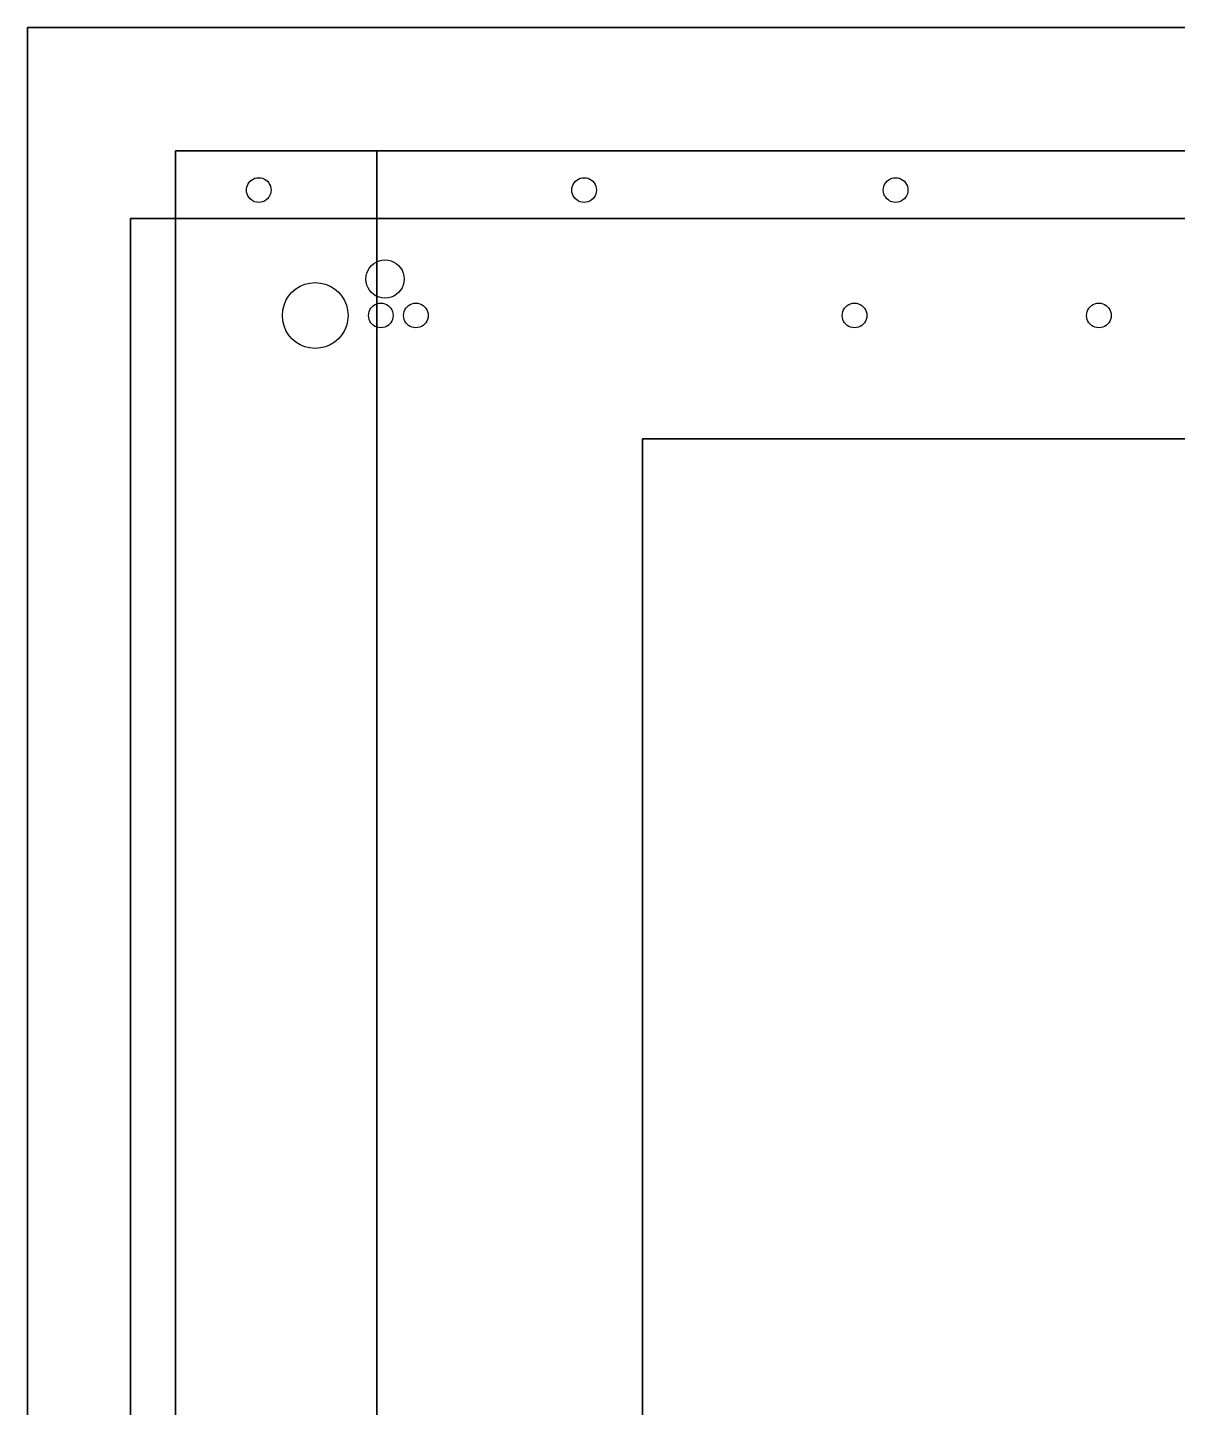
# Model space of a CAD drawing. Header units: metres. Extents: x 0 to 978, y 848 to 2000.
# Drawn here: x 0 to 146.4, y 1824.3 to 2000 of the extents above; entities that cross this region are included whole.
import ezdxf

# ---------------------------------------------------------------- set-up
doc = ezdxf.new("R2010")
doc.units = ezdxf.units.M

msp = doc.modelspace()

# ---------------------------------------------------------------- linework, layer by layer
for p, q in [((288, 2000), (0, 2000)), ((0, 2000), (0, 1465.04)), ((0, 2000), (288, 2000)), ((0, 1465.04), (0, 2000)), ((414.72, 2000), (0, 2000)), ((0, 2000), (0, 1654.4)), ((0, 2000), (414.72, 2000)), ((0, 1654.4), (0, 2000)), ((414.72, 2000), (0, 2000)), ((0, 2000), (0, 1654.4)), ((0, 2000), (414.72, 2000)), ((0, 1654.4), (0, 2000)), ((978.48, 2000), (0, 2000)), ((0, 2000), (0, 1654.4)), ((0, 2000), (978.48, 2000)), ((0, 1654.4), (0, 2000)), ((414.72, 2000), (0, 2000)), ((0, 2000), (0, 1654.4)), ((0, 2000), (414.72, 2000)), ((0, 1654.4), (0, 2000)), ((414.72, 2000), (0, 2000)), ((0, 2000), (0, 1654.4)), ((0, 2000), (414.72, 2000)), ((0, 1654.4), (0, 2000)), ((414.72, 2000), (0, 2000)), ((0, 2000), (0, 1654.4)), ((0, 2000), (414.72, 2000)), ((0, 1654.4), (0, 2000)), ((414.72, 2000), (0, 2000)), ((0, 2000), (0, 1654.4)), ((0, 2000), (414.72, 2000)), ((0, 1654.4), (0, 2000)), ((288, 2000), (0, 2000)), ((0, 2000), (0, 1465.04)), ((0, 2000), (288, 2000)), ((0, 1465.04), (0, 2000)), ((288, 2000), (0, 2000)), ((0, 2000), (0, 848)), ((0, 2000), (288, 2000)), ((0, 848), (0, 2000)), ((288, 2000), (0, 2000)), ((0, 2000), (0, 848)), ((0, 2000), (288, 2000)), ((0, 848), (0, 2000)), ((395.87, 1984.29), (18.85, 1984.29)), ((18.85, 1984.29), (18.85, 1984.29)), ((18.85, 1984.29), (395.87, 1984.29)), ((18.85, 1670.11), (18.85, 1984.29)), ((18.85, 1984.29), (18.85, 1984.29)), ((18.85, 1984.29), (18.85, 1670.11)), ((395.87, 1984.29), (18.85, 1984.29)), ((18.85, 1984.29), (18.85, 1670.11)), ((395.87, 1984.29), (18.85, 1984.29)), ((18.85, 1984.29), (18.85, 1670.11)), ((18.85, 1670.11), (18.85, 1984.29)), ((18.85, 1984.29), (18.85, 1984.29)), ((18.85, 1984.29), (18.85, 1670.11)), ((18.85, 1670.11), (18.85, 1984.29)), ((18.85, 1984.29), (395.87, 1984.29)), ((18.85, 1984.29), (395.87, 1984.29)), ((395.87, 1984.29), (18.85, 1984.29)), ((18.85, 1670.11), (18.85, 1984.29)), ((18.85, 1984.29), (395.87, 1984.29)), ((395.87, 1984.29), (18.85, 1984.29)), ((18.85, 1984.29), (18.85, 1670.11)), ((395.87, 1984.29), (18.85, 1984.29)), ((18.85, 1984.29), (18.85, 1984.29)), ((18.85, 1984.29), (395.87, 1984.29)), ((18.85, 1670.11), (18.85, 1984.29)), ((18.85, 1984.29), (18.85, 1984.29)), ((18.85, 1984.29), (18.85, 1670.11)), ((395.87, 1984.29), (18.85, 1984.29)), ((18.85, 1984.29), (18.85, 1670.11)), ((395.87, 1984.29), (18.85, 1984.29)), ((18.85, 1984.29), (18.85, 1984.29)), ((18.85, 1984.29), (395.87, 1984.29)), ((18.85, 1670.11), (18.85, 1984.29)), ((18.85, 1984.29), (18.85, 1984.29)), ((18.85, 1984.29), (18.85, 1670.11)), ((395.87, 1984.29), (18.85, 1984.29)), ((18.85, 1984.29), (18.85, 1670.11)), ((395.87, 1984.29), (18.85, 1984.29)), ((18.85, 1984.29), (18.85, 1670.11)), ((395.87, 1984.29), (18.85, 1984.29)), ((18.85, 1984.29), (18.85, 1984.29)), ((18.85, 1984.29), (395.87, 1984.29)), ((18.85, 1670.11), (18.85, 1984.29)), ((18.85, 1984.29), (18.85, 1984.29)), ((18.85, 1984.29), (18.85, 1670.11)), ((395.87, 1984.29), (18.85, 1984.29)), ((18.85, 1984.29), (18.85, 1670.11)), ((395.87, 1984.29), (18.85, 1984.29)), ((18.85, 1984.29), (18.85, 1670.11)), ((395.87, 1984.29), (18.85, 1984.29)), ((18.85, 1984.29), (18.85, 1984.29)), ((18.85, 1984.29), (395.87, 1984.29)), ((18.85, 1670.11), (18.85, 1984.29)), ((18.85, 1984.29), (18.85, 1984.29)), ((18.85, 1984.29), (18.85, 1670.11)), ((395.87, 1984.29), (18.85, 1984.29)), ((18.85, 1984.29), (18.85, 1670.11)), ((395.87, 1984.29), (18.85, 1984.29)), ((18.85, 1984.29), (18.85, 1670.11)), ((44.48, 1670.11), (44.48, 1984.29)), ((44.48, 1984.29), (44.48, 1984.29)), ((44.48, 1984.29), (44.48, 1670.11)), ((934, 1984.29), (44.48, 1984.29)), ((44.48, 1984.29), (44.48, 1984.29)), ((44.48, 1984.29), (934, 1984.29)), ((44.48, 1670.11), (44.48, 1984.29)), ((44.48, 1984.29), (934, 1984.29)), ((934, 1984.29), (44.48, 1984.29)), ((44.48, 1984.29), (44.48, 1670.11)), ((13.09, 1975.68), (13.09, 1975.68)), ((13.09, 1975.68), (274.91, 1975.68)), ((274.91, 1975.68), (13.09, 1975.68)), ((13.09, 1489.36), (13.09, 1975.68)), ((13.09, 1975.68), (13.09, 1975.68)), ((13.09, 1975.68), (13.09, 1489.36)), ((13.09, 1489.36), (13.09, 1975.68)), ((13.09, 1975.68), (274.91, 1975.68)), ((13.09, 1489.36), (13.09, 1975.68)), ((13.09, 1975.68), (274.91, 1975.68)), ((13.09, 1975.68), (13.09, 1975.68)), ((13.09, 1975.68), (274.91, 1975.68)), ((274.91, 1975.68), (13.09, 1975.68)), ((13.09, 1489.36), (13.09, 1975.68)), ((13.09, 1975.68), (13.09, 1975.68)), ((13.09, 1975.68), (13.09, 1489.36)), ((13.09, 1489.36), (13.09, 1975.68)), ((13.09, 1975.68), (274.91, 1975.68)), ((13.09, 1489.36), (13.09, 1975.68)), ((13.09, 1975.68), (274.91, 1975.68)), ((78.32, 1947.64), (78.32, 900.36)), ((78.32, 900.36), (78.32, 1947.64)), ((78.32, 1947.64), (78.32, 900.36)), ((209.68, 1947.64), (78.32, 1947.64)), ((78.32, 1947.64), (209.68, 1947.64)), ((209.68, 1947.64), (78.32, 1947.64)), ((78.32, 1947.64), (78.32, 900.36)), ((209.68, 1947.64), (78.32, 1947.64)), ((78.32, 900.36), (78.32, 1947.64)), ((78.32, 1947.64), (209.68, 1947.64)), ((209.68, 1947.64), (78.32, 1947.64)), ((78.32, 1947.64), (78.32, 1947.64)), ((78.32, 1947.64), (209.68, 1947.64)), ((78.32, 1947.64), (78.32, 1947.64)), ((78.32, 1947.64), (78.32, 900.36)), ((78.32, 900.36), (78.32, 1947.64)), ((78.32, 900.36), (78.32, 1947.64)), ((78.32, 1947.64), (209.68, 1947.64))]:
    msp.add_line(p, q)
for points in [[(27.87, 1979.32), (27.89, 1979.57), (27.95, 1979.81), (28.05, 1980.04), (28.17, 1980.24), (28.33, 1980.43), (28.51, 1980.58), (28.72, 1980.71), (28.94, 1980.81), (29.19, 1980.87), (29.44, 1980.89)], [(29.44, 1980.89), (29.69, 1980.87), (29.94, 1980.81), (30.16, 1980.71), (30.37, 1980.58), (30.55, 1980.43), (30.71, 1980.24), (30.83, 1980.04), (30.93, 1979.81), (30.99, 1979.57), (31.01, 1979.32)], [(69.31, 1979.32), (69.33, 1979.57), (69.39, 1979.81), (69.49, 1980.04), (69.61, 1980.24), (69.77, 1980.43), (69.95, 1980.58), (70.16, 1980.71), (70.38, 1980.81), (70.63, 1980.87), (70.88, 1980.89)], [(70.88, 1980.89), (71.13, 1980.87), (71.38, 1980.81), (71.6, 1980.71), (71.81, 1980.58), (71.99, 1980.43), (72.15, 1980.24), (72.27, 1980.04), (72.37, 1979.81), (72.43, 1979.57), (72.45, 1979.32)], [(108.99, 1979.32), (109.01, 1979.57), (109.07, 1979.81), (109.16, 1980.04), (109.29, 1980.24), (109.45, 1980.43), (109.63, 1980.58), (109.84, 1980.71), (110.06, 1980.81), (110.3, 1980.87), (110.56, 1980.89)], [(110.56, 1980.89), (110.81, 1980.87), (111.05, 1980.81), (111.28, 1980.71), (111.48, 1980.58), (111.67, 1980.43), (111.82, 1980.24), (111.95, 1980.04), (112.05, 1979.81), (112.1, 1979.57), (112.12, 1979.32)], [(29.44, 1977.75), (29.19, 1977.77), (28.94, 1977.83), (28.72, 1977.92), (28.51, 1978.05), (28.33, 1978.21), (28.17, 1978.39), (28.05, 1978.59), (27.95, 1978.82), (27.89, 1979.06), (27.87, 1979.32)], [(31.01, 1979.32), (30.99, 1979.06), (30.93, 1978.82), (30.83, 1978.59), (30.71, 1978.39), (30.55, 1978.21), (30.37, 1978.05), (30.16, 1977.92), (29.94, 1977.83), (29.69, 1977.77), (29.44, 1977.75)], [(70.88, 1977.75), (70.63, 1977.77), (70.38, 1977.83), (70.16, 1977.92), (69.95, 1978.05), (69.77, 1978.21), (69.61, 1978.39), (69.49, 1978.59), (69.39, 1978.82), (69.33, 1979.06), (69.31, 1979.32)], [(72.45, 1979.32), (72.43, 1979.06), (72.37, 1978.82), (72.27, 1978.59), (72.15, 1978.39), (71.99, 1978.21), (71.81, 1978.05), (71.6, 1977.92), (71.38, 1977.83), (71.13, 1977.77), (70.88, 1977.75)], [(110.56, 1977.75), (110.3, 1977.77), (110.06, 1977.83), (109.84, 1977.92), (109.63, 1978.05), (109.45, 1978.21), (109.29, 1978.39), (109.16, 1978.59), (109.07, 1978.82), (109.01, 1979.06), (108.99, 1979.32)], [(112.12, 1979.32), (112.1, 1979.06), (112.05, 1978.82), (111.95, 1978.59), (111.82, 1978.39), (111.67, 1978.21), (111.48, 1978.05), (111.28, 1977.92), (111.05, 1977.83), (110.81, 1977.77), (110.56, 1977.75)], [(43.09, 1967.98), (43.12, 1968.38), (43.22, 1968.75), (43.36, 1969.1), (43.56, 1969.42), (43.8, 1969.7), (44.09, 1969.95), (44.41, 1970.14), (44.76, 1970.29), (45.13, 1970.38), (45.52, 1970.42)], [(43.09, 1967.98), (43.12, 1968.38), (43.22, 1968.75), (43.36, 1969.1), (43.56, 1969.42), (43.8, 1969.7), (44.09, 1969.95), (44.41, 1970.14), (44.76, 1970.29), (45.13, 1970.38), (45.52, 1970.42)], [(43.09, 1967.98), (43.12, 1968.38), (43.22, 1968.75), (43.36, 1969.1), (43.56, 1969.42), (43.8, 1969.7), (44.09, 1969.95), (44.41, 1970.14), (44.76, 1970.29), (45.13, 1970.38), (45.52, 1970.42)], [(43.09, 1967.98), (43.12, 1968.38), (43.22, 1968.75), (43.36, 1969.1), (43.56, 1969.42), (43.8, 1969.7), (44.09, 1969.95), (44.41, 1970.14), (44.76, 1970.29), (45.13, 1970.38), (45.52, 1970.42)], [(45.52, 1970.42), (45.92, 1970.38), (46.29, 1970.29), (46.64, 1970.14), (46.96, 1969.95), (47.24, 1969.7), (47.49, 1969.42), (47.69, 1969.1), (47.83, 1968.75), (47.92, 1968.38), (47.96, 1967.98)], [(45.52, 1970.42), (45.92, 1970.38), (46.29, 1970.29), (46.64, 1970.14), (46.96, 1969.95), (47.24, 1969.7), (47.49, 1969.42), (47.69, 1969.1), (47.83, 1968.75), (47.92, 1968.38), (47.96, 1967.98)], [(45.52, 1970.42), (45.92, 1970.38), (46.29, 1970.29), (46.64, 1970.14), (46.96, 1969.95), (47.24, 1969.7), (47.49, 1969.42), (47.69, 1969.1), (47.83, 1968.75), (47.92, 1968.38), (47.96, 1967.98)], [(45.52, 1970.42), (45.92, 1970.38), (46.29, 1970.29), (46.64, 1970.14), (46.96, 1969.95), (47.24, 1969.7), (47.49, 1969.42), (47.69, 1969.1), (47.83, 1968.75), (47.92, 1968.38), (47.96, 1967.98)], [(45.52, 1965.55), (45.13, 1965.58), (44.76, 1965.68), (44.41, 1965.82), (44.09, 1966.02), (43.8, 1966.26), (43.56, 1966.55), (43.36, 1966.87), (43.22, 1967.21), (43.12, 1967.59), (43.09, 1967.98)], [(45.52, 1965.55), (45.13, 1965.58), (44.76, 1965.68), (44.41, 1965.82), (44.09, 1966.02), (43.8, 1966.26), (43.56, 1966.55), (43.36, 1966.87), (43.22, 1967.21), (43.12, 1967.59), (43.09, 1967.98)], [(45.52, 1965.55), (45.13, 1965.58), (44.76, 1965.68), (44.41, 1965.82), (44.09, 1966.02), (43.8, 1966.26), (43.56, 1966.55), (43.36, 1966.87), (43.22, 1967.21), (43.12, 1967.59), (43.09, 1967.98)], [(45.52, 1965.55), (45.13, 1965.58), (44.76, 1965.68), (44.41, 1965.82), (44.09, 1966.02), (43.8, 1966.26), (43.56, 1966.55), (43.36, 1966.87), (43.22, 1967.21), (43.12, 1967.59), (43.09, 1967.98)], [(47.96, 1967.98), (47.92, 1967.59), (47.83, 1967.21), (47.69, 1966.87), (47.49, 1966.55), (47.24, 1966.26), (46.96, 1966.02), (46.64, 1965.82), (46.29, 1965.68), (45.92, 1965.58), (45.52, 1965.55)], [(47.96, 1967.98), (47.92, 1967.59), (47.83, 1967.21), (47.69, 1966.87), (47.49, 1966.55), (47.24, 1966.26), (46.96, 1966.02), (46.64, 1965.82), (46.29, 1965.68), (45.92, 1965.58), (45.52, 1965.55)], [(47.96, 1967.98), (47.92, 1967.59), (47.83, 1967.21), (47.69, 1966.87), (47.49, 1966.55), (47.24, 1966.26), (46.96, 1966.02), (46.64, 1965.82), (46.29, 1965.68), (45.92, 1965.58), (45.52, 1965.55)], [(47.96, 1967.98), (47.92, 1967.59), (47.83, 1967.21), (47.69, 1966.87), (47.49, 1966.55), (47.24, 1966.26), (46.96, 1966.02), (46.64, 1965.82), (46.29, 1965.68), (45.92, 1965.58), (45.52, 1965.55)], [(32.45, 1963.35), (32.5, 1964.02), (32.66, 1964.67), (32.91, 1965.27), (33.25, 1965.82), (33.67, 1966.31), (34.16, 1966.73), (34.71, 1967.07), (35.31, 1967.32), (35.95, 1967.48), (36.63, 1967.53)], [(32.45, 1963.35), (32.5, 1964.02), (32.66, 1964.67), (32.91, 1965.27), (33.25, 1965.82), (33.67, 1966.31), (34.16, 1966.73), (34.71, 1967.07), (35.31, 1967.32), (35.95, 1967.48), (36.63, 1967.53)], [(32.45, 1963.35), (32.5, 1964.02), (32.66, 1964.67), (32.91, 1965.27), (33.25, 1965.82), (33.67, 1966.31), (34.16, 1966.73), (34.71, 1967.07), (35.31, 1967.32), (35.95, 1967.48), (36.63, 1967.53)], [(32.45, 1963.35), (32.5, 1964.02), (32.66, 1964.67), (32.91, 1965.27), (33.25, 1965.82), (33.67, 1966.31), (34.16, 1966.73), (34.71, 1967.07), (35.31, 1967.32), (35.95, 1967.48), (36.63, 1967.53)], [(32.45, 1963.35), (32.5, 1964.02), (32.66, 1964.67), (32.91, 1965.27), (33.25, 1965.82), (33.67, 1966.31), (34.16, 1966.73), (34.71, 1967.07), (35.31, 1967.32), (35.95, 1967.48), (36.63, 1967.53)], [(36.63, 1967.53), (37.31, 1967.48), (37.95, 1967.32), (38.55, 1967.07), (39.1, 1966.73), (39.59, 1966.31), (40.01, 1965.82), (40.35, 1965.27), (40.6, 1964.67), (40.76, 1964.02), (40.81, 1963.35)], [(36.63, 1967.53), (37.31, 1967.48), (37.95, 1967.32), (38.55, 1967.07), (39.1, 1966.73), (39.59, 1966.31), (40.01, 1965.82), (40.35, 1965.27), (40.6, 1964.67), (40.76, 1964.02), (40.81, 1963.35)], [(36.63, 1967.53), (37.31, 1967.48), (37.95, 1967.32), (38.55, 1967.07), (39.1, 1966.73), (39.59, 1966.31), (40.01, 1965.82), (40.35, 1965.27), (40.6, 1964.67), (40.76, 1964.02), (40.81, 1963.35)], [(36.63, 1967.53), (37.31, 1967.48), (37.95, 1967.32), (38.55, 1967.07), (39.1, 1966.73), (39.59, 1966.31), (40.01, 1965.82), (40.35, 1965.27), (40.6, 1964.67), (40.76, 1964.02), (40.81, 1963.35)], [(36.63, 1967.53), (37.31, 1967.48), (37.95, 1967.32), (38.55, 1967.07), (39.1, 1966.73), (39.59, 1966.31), (40.01, 1965.82), (40.35, 1965.27), (40.6, 1964.67), (40.76, 1964.02), (40.81, 1963.35)], [(43.43, 1963.35), (43.45, 1963.6), (43.51, 1963.84), (43.6, 1964.07), (43.73, 1964.27), (43.89, 1964.46), (44.07, 1964.61), (44.28, 1964.74), (44.5, 1964.84), (44.74, 1964.9), (45, 1964.92)], [(45, 1964.92), (45.25, 1964.9), (45.49, 1964.84), (45.72, 1964.74), (45.92, 1964.61), (46.11, 1964.46), (46.26, 1964.27), (46.39, 1964.07), (46.49, 1963.84), (46.54, 1963.6), (46.57, 1963.35)], [(47.88, 1963.35), (47.9, 1963.6), (47.96, 1963.84), (48.05, 1964.07), (48.18, 1964.27), (48.34, 1964.46), (48.52, 1964.61), (48.73, 1964.74), (48.95, 1964.84), (49.19, 1964.9), (49.45, 1964.92)], [(49.45, 1964.92), (49.7, 1964.9), (49.94, 1964.84), (50.17, 1964.74), (50.37, 1964.61), (50.56, 1964.46), (50.71, 1964.27), (50.84, 1964.07), (50.94, 1963.84), (51, 1963.6), (51.02, 1963.35)], [(103.76, 1963.35), (103.78, 1963.6), (103.84, 1963.84), (103.93, 1964.07), (104.06, 1964.27), (104.22, 1964.46), (104.4, 1964.61), (104.61, 1964.74), (104.83, 1964.84), (105.07, 1964.9), (105.33, 1964.92)], [(103.76, 1963.35), (103.78, 1963.6), (103.84, 1963.84), (103.93, 1964.07), (104.06, 1964.27), (104.22, 1964.46), (104.4, 1964.61), (104.61, 1964.74), (104.83, 1964.84), (105.07, 1964.9), (105.33, 1964.92)], [(103.76, 1963.35), (103.78, 1963.6), (103.84, 1963.84), (103.93, 1964.07), (104.06, 1964.27), (104.22, 1964.46), (104.4, 1964.61), (104.61, 1964.74), (104.83, 1964.84), (105.07, 1964.9), (105.33, 1964.92)], [(103.76, 1963.35), (103.78, 1963.6), (103.84, 1963.84), (103.93, 1964.07), (104.06, 1964.27), (104.22, 1964.46), (104.4, 1964.61), (104.61, 1964.74), (104.83, 1964.84), (105.07, 1964.9), (105.33, 1964.92)], [(103.76, 1963.35), (103.78, 1963.6), (103.84, 1963.84), (103.93, 1964.07), (104.06, 1964.27), (104.22, 1964.46), (104.4, 1964.61), (104.61, 1964.74), (104.83, 1964.84), (105.07, 1964.9), (105.33, 1964.92)], [(103.76, 1963.35), (103.78, 1963.6), (103.84, 1963.84), (103.93, 1964.07), (104.06, 1964.27), (104.22, 1964.46), (104.4, 1964.61), (104.61, 1964.74), (104.83, 1964.84), (105.07, 1964.9), (105.33, 1964.92)], [(103.76, 1963.35), (103.78, 1963.6), (103.84, 1963.84), (103.93, 1964.07), (104.06, 1964.27), (104.22, 1964.46), (104.4, 1964.61), (104.61, 1964.74), (104.83, 1964.84), (105.07, 1964.9), (105.33, 1964.92)], [(103.76, 1963.35), (103.78, 1963.6), (103.84, 1963.84), (103.93, 1964.07), (104.06, 1964.27), (104.22, 1964.46), (104.4, 1964.61), (104.61, 1964.74), (104.83, 1964.84), (105.07, 1964.9), (105.33, 1964.92)], [(103.76, 1963.35), (103.78, 1963.6), (103.84, 1963.84), (103.93, 1964.07), (104.06, 1964.27), (104.22, 1964.46), (104.4, 1964.61), (104.61, 1964.74), (104.83, 1964.84), (105.07, 1964.9), (105.33, 1964.92)], [(105.33, 1964.92), (105.58, 1964.9), (105.82, 1964.84), (106.05, 1964.74), (106.25, 1964.61), (106.44, 1964.46), (106.59, 1964.27), (106.72, 1964.07), (106.82, 1963.84), (106.88, 1963.6), (106.9, 1963.35)], [(105.33, 1964.92), (105.58, 1964.9), (105.82, 1964.84), (106.05, 1964.74), (106.25, 1964.61), (106.44, 1964.46), (106.59, 1964.27), (106.72, 1964.07), (106.82, 1963.84), (106.88, 1963.6), (106.9, 1963.35)], [(105.33, 1964.92), (105.58, 1964.9), (105.82, 1964.84), (106.05, 1964.74), (106.25, 1964.61), (106.44, 1964.46), (106.59, 1964.27), (106.72, 1964.07), (106.82, 1963.84), (106.88, 1963.6), (106.9, 1963.35)], [(105.33, 1964.92), (105.58, 1964.9), (105.82, 1964.84), (106.05, 1964.74), (106.25, 1964.61), (106.44, 1964.46), (106.59, 1964.27), (106.72, 1964.07), (106.82, 1963.84), (106.88, 1963.6), (106.9, 1963.35)], [(105.33, 1964.92), (105.58, 1964.9), (105.82, 1964.84), (106.05, 1964.74), (106.25, 1964.61), (106.44, 1964.46), (106.59, 1964.27), (106.72, 1964.07), (106.82, 1963.84), (106.88, 1963.6), (106.9, 1963.35)], [(105.33, 1964.92), (105.58, 1964.9), (105.82, 1964.84), (106.05, 1964.74), (106.25, 1964.61), (106.44, 1964.46), (106.59, 1964.27), (106.72, 1964.07), (106.82, 1963.84), (106.88, 1963.6), (106.9, 1963.35)], [(105.33, 1964.92), (105.58, 1964.9), (105.82, 1964.84), (106.05, 1964.74), (106.25, 1964.61), (106.44, 1964.46), (106.59, 1964.27), (106.72, 1964.07), (106.82, 1963.84), (106.88, 1963.6), (106.9, 1963.35)], [(105.33, 1964.92), (105.58, 1964.9), (105.82, 1964.84), (106.05, 1964.74), (106.25, 1964.61), (106.44, 1964.46), (106.59, 1964.27), (106.72, 1964.07), (106.82, 1963.84), (106.88, 1963.6), (106.9, 1963.35)], [(105.33, 1964.92), (105.58, 1964.9), (105.82, 1964.84), (106.05, 1964.74), (106.25, 1964.61), (106.44, 1964.46), (106.59, 1964.27), (106.72, 1964.07), (106.82, 1963.84), (106.88, 1963.6), (106.9, 1963.35)], [(134.87, 1963.35), (134.89, 1963.6), (134.95, 1963.84), (135.05, 1964.07), (135.17, 1964.27), (135.33, 1964.46), (135.51, 1964.61), (135.72, 1964.74), (135.94, 1964.84), (136.19, 1964.9), (136.44, 1964.92)], [(136.44, 1964.92), (136.69, 1964.9), (136.94, 1964.84), (137.16, 1964.74), (137.37, 1964.61), (137.55, 1964.46), (137.71, 1964.27), (137.83, 1964.07), (137.93, 1963.84), (137.99, 1963.6), (138.01, 1963.35)], [(36.63, 1959.16), (35.95, 1959.21), (35.31, 1959.37), (34.71, 1959.62), (34.16, 1959.96), (33.67, 1960.38), (33.25, 1960.87), (32.91, 1961.42), (32.66, 1962.02), (32.5, 1962.67), (32.45, 1963.35)], [(36.63, 1959.16), (35.95, 1959.21), (35.31, 1959.37), (34.71, 1959.62), (34.16, 1959.96), (33.67, 1960.38), (33.25, 1960.87), (32.91, 1961.42), (32.66, 1962.02), (32.5, 1962.67), (32.45, 1963.35)], [(36.63, 1959.16), (35.95, 1959.21), (35.31, 1959.37), (34.71, 1959.62), (34.16, 1959.96), (33.67, 1960.38), (33.25, 1960.87), (32.91, 1961.42), (32.66, 1962.02), (32.5, 1962.67), (32.45, 1963.35)], [(36.63, 1959.16), (35.95, 1959.21), (35.31, 1959.37), (34.71, 1959.62), (34.16, 1959.96), (33.67, 1960.38), (33.25, 1960.87), (32.91, 1961.42), (32.66, 1962.02), (32.5, 1962.67), (32.45, 1963.35)], [(36.63, 1959.16), (35.95, 1959.21), (35.31, 1959.37), (34.71, 1959.62), (34.16, 1959.96), (33.67, 1960.38), (33.25, 1960.87), (32.91, 1961.42), (32.66, 1962.02), (32.5, 1962.67), (32.45, 1963.35)], [(40.81, 1963.35), (40.76, 1962.67), (40.6, 1962.02), (40.35, 1961.42), (40.01, 1960.87), (39.59, 1960.38), (39.1, 1959.96), (38.55, 1959.62), (37.95, 1959.37), (37.31, 1959.21), (36.63, 1959.16)], [(40.81, 1963.35), (40.76, 1962.67), (40.6, 1962.02), (40.35, 1961.42), (40.01, 1960.87), (39.59, 1960.38), (39.1, 1959.96), (38.55, 1959.62), (37.95, 1959.37), (37.31, 1959.21), (36.63, 1959.16)], [(40.81, 1963.35), (40.76, 1962.67), (40.6, 1962.02), (40.35, 1961.42), (40.01, 1960.87), (39.59, 1960.38), (39.1, 1959.96), (38.55, 1959.62), (37.95, 1959.37), (37.31, 1959.21), (36.63, 1959.16)], [(40.81, 1963.35), (40.76, 1962.67), (40.6, 1962.02), (40.35, 1961.42), (40.01, 1960.87), (39.59, 1960.38), (39.1, 1959.96), (38.55, 1959.62), (37.95, 1959.37), (37.31, 1959.21), (36.63, 1959.16)], [(40.81, 1963.35), (40.76, 1962.67), (40.6, 1962.02), (40.35, 1961.42), (40.01, 1960.87), (39.59, 1960.38), (39.1, 1959.96), (38.55, 1959.62), (37.95, 1959.37), (37.31, 1959.21), (36.63, 1959.16)], [(45, 1961.77), (44.74, 1961.8), (44.5, 1961.85), (44.28, 1961.95), (44.07, 1962.08), (43.89, 1962.23), (43.73, 1962.42), (43.6, 1962.62), (43.51, 1962.85), (43.45, 1963.09), (43.43, 1963.35)], [(46.57, 1963.35), (46.54, 1963.09), (46.49, 1962.85), (46.39, 1962.62), (46.26, 1962.42), (46.11, 1962.23), (45.92, 1962.08), (45.72, 1961.95), (45.49, 1961.85), (45.25, 1961.8), (45, 1961.77)], [(49.45, 1961.77), (49.19, 1961.8), (48.95, 1961.85), (48.73, 1961.95), (48.52, 1962.08), (48.34, 1962.23), (48.18, 1962.42), (48.05, 1962.62), (47.96, 1962.85), (47.9, 1963.09), (47.88, 1963.35)], [(51.02, 1963.35), (51, 1963.09), (50.94, 1962.85), (50.84, 1962.62), (50.71, 1962.42), (50.56, 1962.23), (50.37, 1962.08), (50.17, 1961.95), (49.94, 1961.85), (49.7, 1961.8), (49.45, 1961.77)], [(105.33, 1961.77), (105.07, 1961.8), (104.83, 1961.85), (104.61, 1961.95), (104.4, 1962.08), (104.22, 1962.23), (104.06, 1962.42), (103.93, 1962.62), (103.84, 1962.85), (103.78, 1963.09), (103.76, 1963.35)], [(105.33, 1961.77), (105.07, 1961.8), (104.83, 1961.85), (104.61, 1961.95), (104.4, 1962.08), (104.22, 1962.23), (104.06, 1962.42), (103.93, 1962.62), (103.84, 1962.85), (103.78, 1963.09), (103.76, 1963.35)], [(105.33, 1961.77), (105.07, 1961.8), (104.83, 1961.85), (104.61, 1961.95), (104.4, 1962.08), (104.22, 1962.23), (104.06, 1962.42), (103.93, 1962.62), (103.84, 1962.85), (103.78, 1963.09), (103.76, 1963.35)], [(105.33, 1961.77), (105.07, 1961.8), (104.83, 1961.85), (104.61, 1961.95), (104.4, 1962.08), (104.22, 1962.23), (104.06, 1962.42), (103.93, 1962.62), (103.84, 1962.85), (103.78, 1963.09), (103.76, 1963.35)], [(105.33, 1961.77), (105.07, 1961.8), (104.83, 1961.85), (104.61, 1961.95), (104.4, 1962.08), (104.22, 1962.23), (104.06, 1962.42), (103.93, 1962.62), (103.84, 1962.85), (103.78, 1963.09), (103.76, 1963.35)], [(105.33, 1961.77), (105.07, 1961.8), (104.83, 1961.85), (104.61, 1961.95), (104.4, 1962.08), (104.22, 1962.23), (104.06, 1962.42), (103.93, 1962.62), (103.84, 1962.85), (103.78, 1963.09), (103.76, 1963.35)], [(105.33, 1961.77), (105.07, 1961.8), (104.83, 1961.85), (104.61, 1961.95), (104.4, 1962.08), (104.22, 1962.23), (104.06, 1962.42), (103.93, 1962.62), (103.84, 1962.85), (103.78, 1963.09), (103.76, 1963.35)], [(105.33, 1961.77), (105.07, 1961.8), (104.83, 1961.85), (104.61, 1961.95), (104.4, 1962.08), (104.22, 1962.23), (104.06, 1962.42), (103.93, 1962.62), (103.84, 1962.85), (103.78, 1963.09), (103.76, 1963.35)], [(105.33, 1961.77), (105.07, 1961.8), (104.83, 1961.85), (104.61, 1961.95), (104.4, 1962.08), (104.22, 1962.23), (104.06, 1962.42), (103.93, 1962.62), (103.84, 1962.85), (103.78, 1963.09), (103.76, 1963.35)], [(106.9, 1963.35), (106.88, 1963.09), (106.82, 1962.85), (106.72, 1962.62), (106.59, 1962.42), (106.44, 1962.23), (106.25, 1962.08), (106.05, 1961.95), (105.82, 1961.85), (105.58, 1961.8), (105.33, 1961.77)], [(106.9, 1963.35), (106.88, 1963.09), (106.82, 1962.85), (106.72, 1962.62), (106.59, 1962.42), (106.44, 1962.23), (106.25, 1962.08), (106.05, 1961.95), (105.82, 1961.85), (105.58, 1961.8), (105.33, 1961.77)], [(106.9, 1963.35), (106.88, 1963.09), (106.82, 1962.85), (106.72, 1962.62), (106.59, 1962.42), (106.44, 1962.23), (106.25, 1962.08), (106.05, 1961.95), (105.82, 1961.85), (105.58, 1961.8), (105.33, 1961.77)], [(106.9, 1963.35), (106.88, 1963.09), (106.82, 1962.85), (106.72, 1962.62), (106.59, 1962.42), (106.44, 1962.23), (106.25, 1962.08), (106.05, 1961.95), (105.82, 1961.85), (105.58, 1961.8), (105.33, 1961.77)], [(106.9, 1963.35), (106.88, 1963.09), (106.82, 1962.85), (106.72, 1962.62), (106.59, 1962.42), (106.44, 1962.23), (106.25, 1962.08), (106.05, 1961.95), (105.82, 1961.85), (105.58, 1961.8), (105.33, 1961.77)], [(106.9, 1963.35), (106.88, 1963.09), (106.82, 1962.85), (106.72, 1962.62), (106.59, 1962.42), (106.44, 1962.23), (106.25, 1962.08), (106.05, 1961.95), (105.82, 1961.85), (105.58, 1961.8), (105.33, 1961.77)], [(106.9, 1963.35), (106.88, 1963.09), (106.82, 1962.85), (106.72, 1962.62), (106.59, 1962.42), (106.44, 1962.23), (106.25, 1962.08), (106.05, 1961.95), (105.82, 1961.85), (105.58, 1961.8), (105.33, 1961.77)], [(106.9, 1963.35), (106.88, 1963.09), (106.82, 1962.85), (106.72, 1962.62), (106.59, 1962.42), (106.44, 1962.23), (106.25, 1962.08), (106.05, 1961.95), (105.82, 1961.85), (105.58, 1961.8), (105.33, 1961.77)], [(106.9, 1963.35), (106.88, 1963.09), (106.82, 1962.85), (106.72, 1962.62), (106.59, 1962.42), (106.44, 1962.23), (106.25, 1962.08), (106.05, 1961.95), (105.82, 1961.85), (105.58, 1961.8), (105.33, 1961.77)], [(136.44, 1961.77), (136.19, 1961.8), (135.94, 1961.85), (135.72, 1961.95), (135.51, 1962.08), (135.33, 1962.23), (135.17, 1962.42), (135.05, 1962.62), (134.95, 1962.85), (134.89, 1963.09), (134.87, 1963.35)], [(138.01, 1963.35), (137.99, 1963.09), (137.93, 1962.85), (137.83, 1962.62), (137.71, 1962.42), (137.55, 1962.23), (137.37, 1962.08), (137.16, 1961.95), (136.94, 1961.85), (136.69, 1961.8), (136.44, 1961.77)]]:
    msp.add_lwpolyline(points)

doc.saveas('drawing.dxf')
